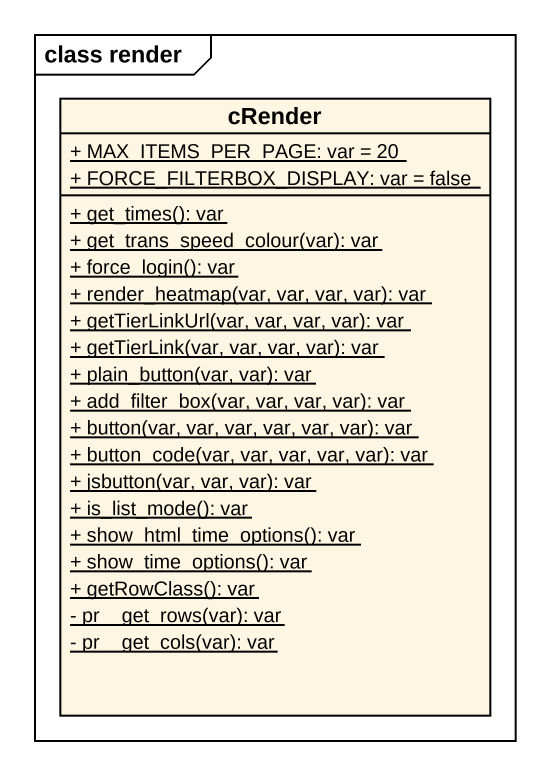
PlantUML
@startuml
mainframe class render
hide circle
hide empty members
skinparam classAttributeIconSize 0
class cRender {
  {static} + MAX_ITEMS_PER_PAGE: var = 20
  {static} + FORCE_FILTERBOX_DISPLAY: var = false
  {static} + get_times(): var
  {static} + get_trans_speed_colour(var): var
  {static} + force_login(): var
  {static} + render_heatmap(var, var, var, var): var
  {static} + getTierLinkUrl(var, var, var, var): var
  {static} + getTierLink(var, var, var, var): var
  {static} + plain_button(var, var): var
  {static} + add_filter_box(var, var, var, var): var
  {static} + button(var, var, var, var, var, var): var
  {static} + button_code(var, var, var, var, var): var
  {static} + jsbutton(var, var, var): var
  {static} + is_list_mode(): var
  {static} + show_html_time_options(): var
  {static} + show_time_options(): var
  {static} + getRowClass(): var
  {static} - pr__get_rows(var): var
  {static} - pr__get_cols(var): var
}
@enduml
